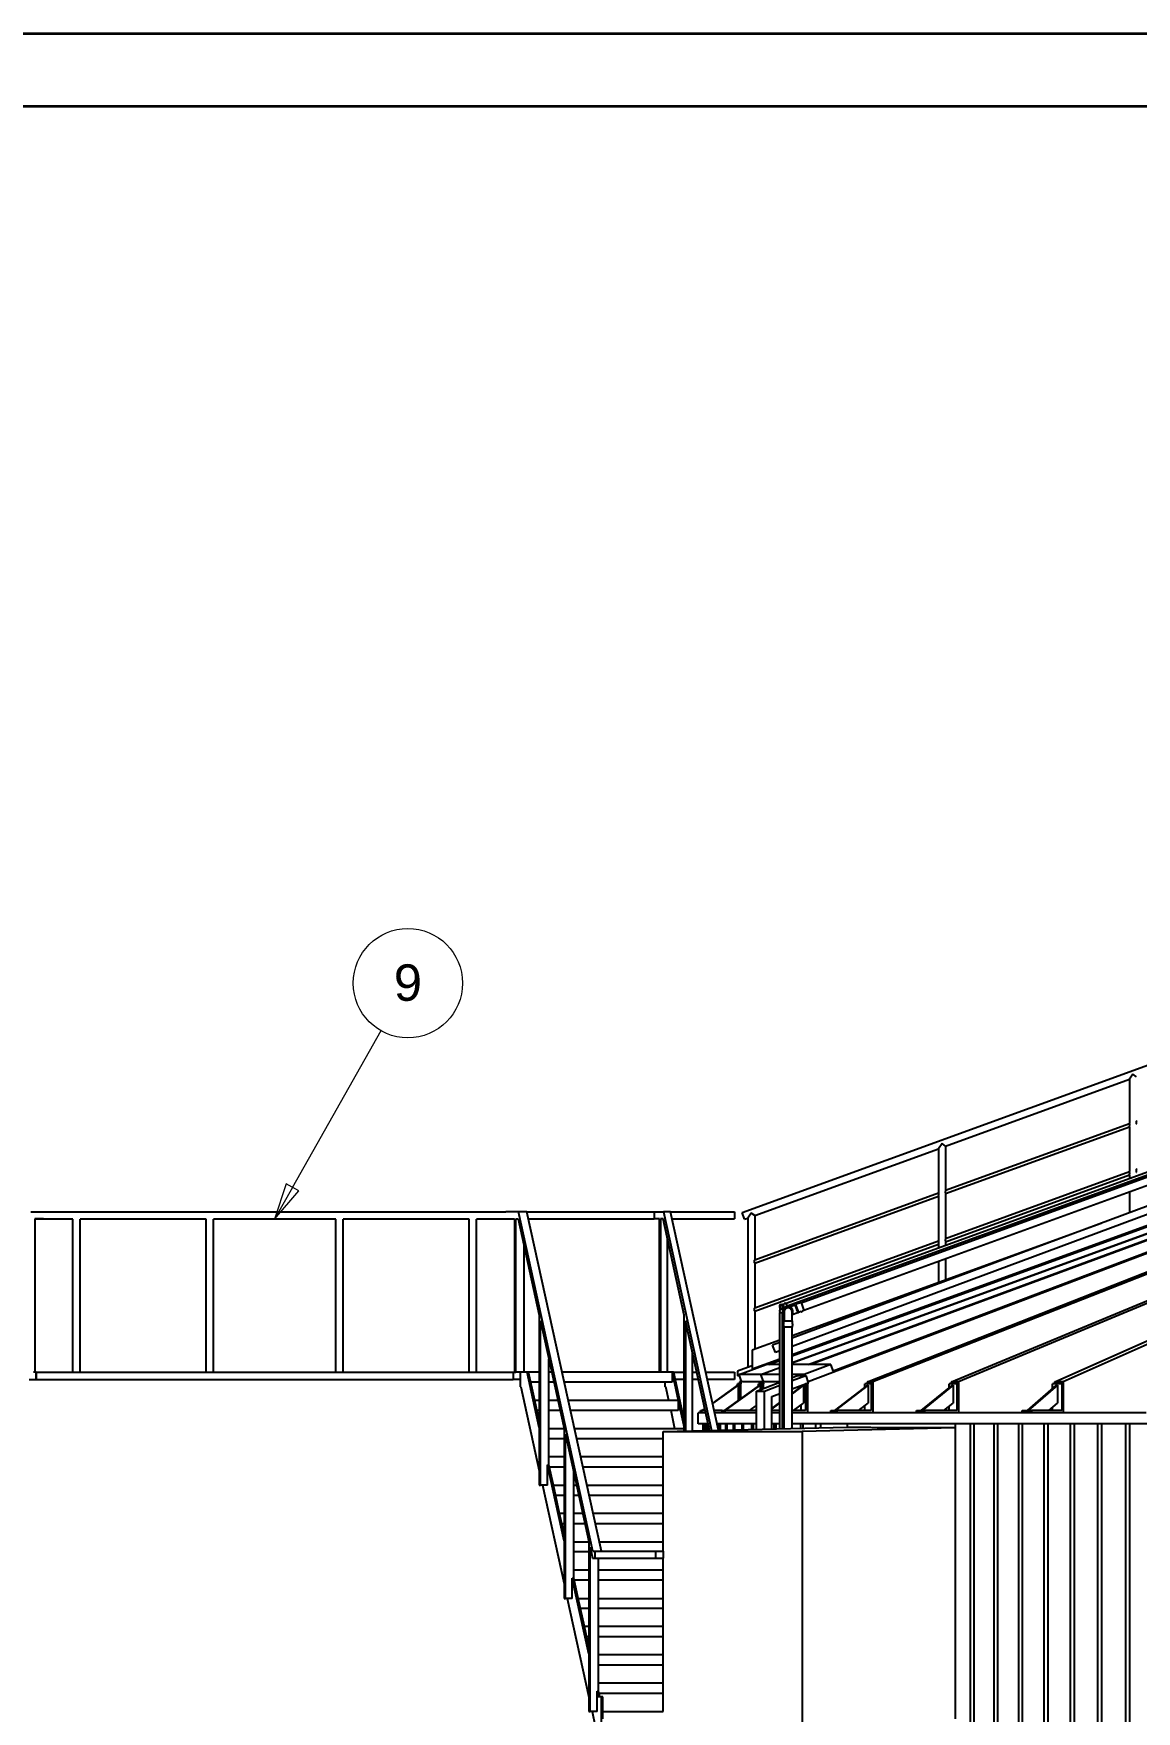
# Model space of a CAD drawing. Header units: millimetres. Extents: x 0 to 118900, y 0 to 84100.
# Drawn here: x 38409 to 45974, y 72588 to 84100 of the extents above; entities that cross this region are included whole.
import ezdxf

# ---------------------------------------------------------------- set-up
doc = ezdxf.new("R2010")
doc.units = ezdxf.units.MM
doc.header["$LTSCALE"] = 100
doc.layers.get('0').update_dxf_attribs({"lineweight": 18})
for name, color, linetype, lineweight in [('Border', 7, 'Continuous', 35), ('Symbol', 7, 'Continuous', 18), ('Visible', 7, 'Continuous', 25)]:
    doc.layers.add(name, color=color, linetype=linetype, lineweight=lineweight)
doc.styles.add('Note Text', font='arial.ttf')

# ---------------------------------------------------------------- blocks, each defined once
blk = doc.blocks.new('Borders Bigadan Border')
at = {"layer": 'Border'}
for p, q in [((0, 841), (1189, 841)), ((1184, 836), (20, 836))]:
    blk.add_line(p, q, dxfattribs=at)
blk = doc.blocks.new('Balloon5')
at = {"layer": 'Symbol'}
for p, q in [((401.86, 761.84), (407.93, 772.59)), ((401.42, 762.08), (400.63, 759.66)), ((402.29, 761.59), (401.42, 762.08)), ((401.86, 761.84), (400.63, 759.66)), ((400.63, 759.66), (402.29, 761.59))]:
    blk.add_line(p, q, dxfattribs=at)
at = {"layer": 'Symbol', "flags": 128}
blk.add_lwpolyline([(401.42, 762.08), (400.63, 759.66), (402.29, 761.59), (401.42, 762.08)], dxfattribs=at)
at = {"layer": 'Symbol'}
blk.add_circle((409.77, 775.85), 3.75, dxfattribs=at)
blk.add_solid([(401.42, 762.08), (400.63, 759.66), (402.29, 761.59), (401.42, 762.08)], dxfattribs=at)
at = {"layer": 'Symbol', "insert": (409.77, 775.87), "char_height": 2.5, "attachment_point": 5, "style": 'Note Text'}
blk.add_mtext('9', dxfattribs=at)

msp = doc.modelspace()

# ---------------------------------------------------------------- linework, layer by layer
at = {"layer": 'Visible'}
for p, q in [((43269.68, 76010.34), (52579.65, 79398.89)), ((43572.42, 75388.32), (52658.96, 78695.55)), ((43578.58, 75371.4), (52703.4, 78692.57)), ((43674.33, 75391.35), (52493.15, 78601.14)), ((43692.8, 75340.61), (52511.61, 78550.4)), ((52574.05, 78479.47), (43611.89, 75149.54)), ((52574.05, 78422.93), (43611.89, 75093)), ((43611.89, 75037.91), (52567.91, 78297.63)), ((43611.89, 75027.27), (52573.12, 78288.89)), ((52579.07, 78248.44), (43611.89, 74979.53)), ((43611.89, 74979.51), (52579.07, 78248.44)), ((52579.56, 78246.58), (43611.89, 74977.46)), ((52597.37, 78211.97), (43721.16, 74849.85)), ((43723.1, 74968.86), (52581.75, 78239.38)), ((52583.76, 78233.94), (43739.85, 74968.86)), ((43893.38, 74925.57), (52590.95, 78220.03)), ((44128.63, 74849.01), (52426.01, 78117.9)), ((52200.23, 78013.87), (44166.9, 74849.01)), ((44705.07, 74849.01), (51399.87, 77633.18)), ((51397.91, 77612.25), (44753.45, 74849.01)), ((45413.35, 74849.01), (51419.79, 77529.67)), ((51276.86, 77440.05), (45471.22, 74849.01)), ((44664.9, 76466.75), (45925.46, 76925.56)), ((45949.61, 76960.05), (45925.46, 76925.56)), ((45925.46, 76925.56), (45925.46, 76622.6)), ((45973.76, 76943.14), (45949.61, 76960.05)), ((44664.9, 76163.79), (45925.46, 76622.6)), ((44664.9, 76141.12), (45925.46, 76599.93)), ((45925.46, 76599.93), (45925.46, 76292.6)), ((43356.03, 75990.37), (44616.6, 76449.17)), ((44640.75, 76483.66), (44616.6, 76449.17)), ((44616.6, 76449.17), (44616.6, 76146.21)), ((44664.9, 76466.75), (44640.75, 76483.66)), ((44664.9, 76466.75), (44664.9, 76163.79)), ((44664.9, 75833.79), (45925.46, 76292.6)), ((44664.9, 75811.12), (45925.46, 76269.93)), ((45925.46, 76269.93), (45925.46, 76244.75)), ((45925.46, 76225.6), (45925.46, 76210.7)), ((43356.03, 75687.4), (44616.6, 76146.21)), ((43356.03, 75664.73), (44616.6, 76123.54)), ((44616.6, 76123.54), (44616.6, 75816.21)), ((44664.9, 76141.12), (44664.9, 75833.79)), ((45925.46, 76153.23), (45925.46, 76009.16)), ((38389.84, 76016.18), (38478.08, 76016.18)), ((38478.08, 76016.18), (41647.74, 76016.18)), ((41735.98, 76016.18), (41647.74, 76016.18)), ((42246.32, 73688.18), (41735.98, 76016.18)), ((41793.35, 76016.18), (41735.98, 76016.18)), ((41793.35, 76016.18), (42665.02, 76016.18)), ((42303.69, 73688.18), (41793.35, 76016.18)), ((42665.02, 76016.18), (42665.02, 75967.88)), ((42665.02, 76016.18), (42729.94, 76016.18)), ((42777.47, 76016.18), (42729.94, 76016.18)), ((42729.94, 76016.18), (43058.79, 74516.06)), ((42777.47, 76016.18), (43217.91, 76016.18)), ((43106.08, 74517.18), (42777.47, 76016.18)), ((43217.91, 76016.18), (43217.91, 75967.88)), ((43286.2, 75964.95), (43269.68, 76010.34)), ((43331.88, 76007.28), (43307.73, 75972.79)), ((43356.03, 75990.37), (43331.88, 76007.28)), ((43356.03, 75990.37), (43356.03, 75687.4)), ((38417.93, 75967.88), (38417.93, 74916.18)), ((38478.08, 75967.88), (38417.93, 75967.88)), ((38427.86, 75967.88), (38427.86, 75966.18)), ((38677.86, 75966.18), (38427.86, 75966.18)), ((38677.86, 74916.18), (38677.86, 75966.18)), ((39592.89, 75966.18), (38727.86, 75966.18)), ((38727.86, 74916.18), (38727.86, 75966.18)), ((39592.89, 74916.18), (39592.89, 75966.18)), ((40482.93, 75966.18), (39642.89, 75966.18)), ((39642.89, 74916.18), (39642.89, 75966.18)), ((40482.93, 74916.18), (40482.93, 75966.18)), ((41397.96, 75966.18), (40532.93, 75966.18)), ((40532.93, 74916.18), (40532.93, 75966.18)), ((41397.96, 74916.18), (41397.96, 75966.18)), ((41697.96, 75966.18), (41447.96, 75966.18)), ((41447.96, 74916.18), (41447.96, 75966.18)), ((41647.74, 75967.88), (41707.89, 75967.88)), ((41697.96, 75967.88), (41697.96, 75966.18)), ((41707.89, 75967.88), (41707.89, 74916.18)), ((41716.46, 74916.18), (41716.46, 75967.88)), ((41716.46, 75967.88), (41732.94, 75967.88)), ((41732.94, 75967.88), (41878, 75306.16)), ((41803.94, 75967.88), (42665.02, 75967.88)), ((42701.85, 75967.88), (42665.02, 75967.88)), ((42701.85, 74916.18), (42701.85, 75967.88)), ((42710.43, 75967.88), (42710.43, 74916.18)), ((42726.91, 75967.88), (42710.43, 75967.88)), ((42871.97, 75306.16), (42726.91, 75967.88)), ((42788.06, 75967.88), (43217.91, 75967.88)), ((43286.2, 75964.95), (43307.73, 75972.79)), ((43307.73, 75972.79), (43307.73, 74948.49)), ((45730.81, 75936.83), (43611.89, 75165.61)), ((41773.84, 74916.18), (41773.84, 75781.33)), ((42757.96, 74916.18), (42757.96, 75826.22)), ((43356.03, 75357.4), (44616.6, 75816.21)), ((43356.03, 75334.73), (44616.6, 75793.54)), ((44616.6, 75793.54), (44616.6, 75768.37)), ((44616.6, 75749.21), (44616.6, 75734.31)), ((44664.9, 75811.12), (44664.9, 75785.94)), ((44664.9, 75766.79), (44664.9, 75751.89)), ((43356.03, 75664.73), (43356.03, 75357.4)), ((44616.6, 75676.85), (44616.6, 75531.29)), ((44664.9, 75694.43), (44664.9, 75548.87)), ((41878, 75306.16), (41878, 74140.18)), ((42871.97, 74511.61), (42871.97, 75306.16)), ((43356.03, 75334.73), (43356.03, 75072.48)), ((43528.91, 75351.42), (43527.16, 75348.18)), ((43527.16, 75348.18), (43548.66, 75348.18)), ((43527.16, 75348.18), (43527.16, 75339.68)), ((43527.16, 75332.88), (43527.16, 75326.18)), ((43527.16, 75326.18), (43548.66, 75326.18)), ((43528.91, 75365.89), (43528.91, 75351.41)), ((43528.91, 75365.89), (43528.91, 75351.41)), ((43528.91, 74527.24), (43528.91, 75326.18)), ((43548.72, 75379.69), (43543.97, 75377.96)), ((43548.72, 75379.69), (43543.97, 75377.96)), ((43546.91, 75351.41), (43546.91, 75365.89)), ((43546.91, 75351.41), (43546.91, 75365.89)), ((43546.91, 75351.42), (43548.66, 75348.18)), ((43546.91, 74527.66), (43546.91, 75326.18)), ((43548.66, 75348.18), (43548.66, 75339.68)), ((43548.66, 75332.88), (43548.66, 75326.18)), ((43548.71, 75379.69), (43551.15, 75382.44)), ((43550.13, 75361.05), (43554.88, 75362.78)), ((43550.13, 75361.05), (43554.88, 75362.78)), ((43551.15, 75382.44), (43559.14, 75385.34)), ((43558.5, 75362.23), (43551.15, 75382.44)), ((43554.87, 75362.77), (43558.5, 75362.23)), ((43557.89, 75329.96), (43557.89, 75268.92)), ((43557.89, 75329.96), (43557.89, 75268.92)), ((43558.5, 75362.23), (43566.49, 75365.14)), ((43565.53, 75387.67), (43571.82, 75389.96)), ((43579.17, 75369.76), (43571.82, 75389.96)), ((43572.88, 75367.47), (43579.17, 75369.76)), ((43633.12, 75376.36), (43593.81, 75362.05)), ((43633.12, 75376.36), (43593.81, 75362.05)), ((43611.89, 75268.92), (43611.89, 75329.96)), ((43611.89, 75268.92), (43611.89, 75329.96)), ((43612.28, 75311.31), (43651.59, 75325.61)), ((43612.28, 75311.31), (43651.59, 75325.61)), ((43633.12, 75376.36), (43635.95, 75379.83)), ((43653.9, 75386.37), (43635.95, 75379.83)), ((43635.95, 75379.83), (43656, 75324.77)), ((43651.59, 75325.61), (43656, 75324.77)), ((43673.94, 75331.3), (43656, 75324.77)), ((43673.54, 75393.52), (43662.92, 75389.65)), ((43673.54, 75393.52), (43693.58, 75338.45)), ((43693.58, 75338.45), (43682.97, 75334.58)), ((41886.58, 74140.18), (41886.58, 75267.05)), ((41886.58, 75267.05), (42048.12, 74530.16)), ((42880.54, 75267.05), (42880.54, 74511.82)), ((43042.08, 74530.16), (42880.54, 75267.05)), ((43557.9, 75268.93), (43555.59, 75265.07)), ((43614.19, 75265.07), (43555.59, 75265.07)), ((43555.59, 75245.97), (43555.59, 75265.07)), ((43555.59, 75225.07), (43555.59, 75236.37)), ((43614.19, 75225.07), (43555.59, 75225.07)), ((43557.89, 74527.93), (43557.89, 75225.07)), ((43611.89, 75268.93), (43614.19, 75265.07)), ((43611.89, 74529.21), (43611.89, 75225.07)), ((43614.19, 75245.97), (43614.19, 75265.07)), ((43614.19, 75225.07), (43614.19, 75236.37)), ((43528.91, 75135.41), (43337.91, 75065.89)), ((43337.91, 75065.89), (43337.91, 74938.19)), ((43528.91, 75118.71), (43478.68, 75100.04)), ((43497.14, 75050.36), (43478.68, 75100.04)), ((43528.91, 75062.17), (43497.14, 75050.36)), ((43557.89, 75145.96), (43546.91, 75141.96)), ((43557.89, 75129.48), (43546.91, 75125.4)), ((43557.89, 75072.94), (43546.91, 75068.86)), ((41943.95, 74279.2), (41943.95, 75005.33)), ((42928.07, 74512.95), (42928.07, 75050.22)), ((43331.88, 74957.28), (43237.91, 74923.07)), ((43248.15, 74900.36), (43434.87, 74968.86)), ((43337.91, 74959.47), (43331.88, 74957.28)), ((43337.91, 74938.19), (43528.91, 75007.71)), ((43397.66, 74900.36), (43528.91, 74948.82)), ((43528.91, 74968.86), (43434.87, 74968.86)), ((43451.43, 74968.86), (43528.91, 74997.06)), ((43546.91, 75014.26), (43557.89, 75018.26)), ((43546.91, 75003.62), (43557.89, 75007.61)), ((43557.89, 74968.86), (43546.91, 74968.86)), ((43546.91, 74955.46), (43557.89, 74959.52)), ((43877.99, 74968.86), (43611.89, 74968.86)), ((43877.99, 74968.86), (43694.8, 74900.36)), ((43895.19, 74920.47), (43877.99, 74968.86)), ((38379.27, 74866.18), (38427.86, 74866.18)), ((38417.93, 74916.18), (38409.36, 74916.18)), ((38427.86, 74916.18), (38417.93, 74916.18)), ((38427.86, 74916.18), (38427.86, 74866.18)), ((38427.86, 74866.18), (38427.86, 74916.18)), ((38427.86, 74916.18), (38677.86, 74916.18)), ((38427.86, 74866.18), (41697.96, 74866.18)), ((38677.86, 74916.18), (38727.86, 74916.18)), ((38727.86, 74916.18), (39592.89, 74916.18)), ((39592.89, 74916.18), (39642.89, 74916.18)), ((39642.89, 74916.18), (40482.93, 74916.18)), ((40482.93, 74916.18), (40532.93, 74916.18)), ((40532.93, 74916.18), (41397.96, 74916.18)), ((41397.96, 74916.18), (41447.96, 74916.18)), ((41447.96, 74916.18), (41697.96, 74916.18)), ((41697.96, 74916.18), (41707.89, 74916.18)), ((41697.96, 74916.18), (41697.96, 74866.18)), ((41746.55, 74866.18), (41697.96, 74866.18)), ((41707.89, 74916.18), (41716.46, 74916.18)), ((41764, 74916.18), (41716.46, 74916.18)), ((41746.55, 74916.18), (41746.55, 74846.18)), ((41746.55, 74846.18), (41746.55, 74816.18)), ((41746.55, 74846.18), (41746.55, 74846.18)), ((41794.47, 74916.18), (41764, 74916.18)), ((41804.31, 74916.18), (41794.47, 74916.18)), ((41878, 74535.14), (41794.47, 74916.18)), ((41846.84, 74722.18), (41804.31, 74916.18)), ((41878, 74916.18), (41804.31, 74916.18)), ((41878, 74846.18), (41819.66, 74846.18)), ((41963.49, 74916.18), (41943.95, 74916.18)), ((41978.84, 74846.18), (41943.95, 74846.18)), ((42788.43, 74916.18), (42034.49, 74916.18)), ((42788.43, 74846.18), (42049.84, 74846.18)), ((42740.51, 74816.18), (42740.51, 74846.18)), ((42798.28, 74916.18), (42788.43, 74916.18)), ((42788.43, 74916.18), (42788.43, 74846.18)), ((42788.43, 74916.18), (42830.96, 74722.18)), ((42798.28, 74916.18), (42871.97, 74916.18)), ((42798.28, 74916.18), (42871.97, 74580.03)), ((42871.97, 74866.18), (42809.24, 74866.18)), ((42928.07, 74916.18), (42957.46, 74916.18)), ((42968.42, 74866.18), (42928.07, 74866.18)), ((43018.61, 74916.18), (43217.91, 74916.18)), ((43217.91, 74866.18), (43029.57, 74866.18)), ((43065.56, 74702.03), (43240.49, 74827.18)), ((43241.05, 74827.18), (43065.63, 74701.69)), ((43148.7, 74652.18), (43390.23, 74827.18)), ((43391.91, 74827.18), (43150.37, 74652.18)), ((43217.91, 74916.18), (43217.91, 74866.18)), ((43237.68, 74836.18), (43237.62, 74836.18)), ((43237.62, 74836.18), (43237.62, 74825.13)), ((43243.85, 74836.18), (43237.68, 74836.18)), ((43237.68, 74825.17), (43237.68, 74836.18)), ((43237.91, 74923.07), (43237.91, 74891.15)), ((43237.91, 74891.15), (43249.91, 74895.52)), ((43240.49, 74827.18), (43241.05, 74827.18)), ((43241.05, 74827.18), (43241.05, 74719.09)), ((43259.83, 74836.18), (43243.85, 74836.18)), ((43243.85, 74836.18), (43243.85, 74721.12)), ((43397.66, 74900.36), (43248.15, 74900.36)), ((43265.61, 74852.16), (43248.15, 74900.36)), ((43265.25, 74853.16), (43253.88, 74849.01)), ((43253.88, 74849.01), (43253.88, 74836.18)), ((43253.94, 74849.01), (43265.26, 74853.14)), ((43259.55, 74849.01), (43253.94, 74849.01)), ((43253.94, 74836.18), (43253.94, 74849.01)), ((43270.44, 74852.99), (43259.55, 74849.01)), ((43259.55, 74849.01), (43259.55, 74836.18)), ((43259.83, 74732.7), (43259.83, 74836.18)), ((43402.68, 74850.57), (43271.33, 74850.57)), ((43366.89, 74786.15), (43528.91, 74847.52)), ((43400.29, 74836.18), (43381.86, 74836.18)), ((43381.86, 74821.11), (43381.86, 74836.18)), ((43390.23, 74827.18), (43391.91, 74827.18)), ((43391.91, 74827.18), (43391.91, 74795.63)), ((43415.04, 74852.07), (43397.66, 74900.36)), ((43528.91, 74900.36), (43397.66, 74900.36)), ((43398.47, 74849.01), (43409.18, 74852.97)), ((43415.22, 74849.01), (43398.47, 74849.01)), ((43398.47, 74836.18), (43398.47, 74849.01)), ((43416.06, 74836.18), (43400.29, 74836.18)), ((43400.29, 74836.18), (43400.29, 74798.8)), ((43425.98, 74852.99), (43415.22, 74849.01)), ((43415.22, 74849.01), (43415.22, 74836.18)), ((43416.06, 74804.78), (43416.06, 74836.18)), ((43528.91, 74850.57), (43426.85, 74850.57)), ((43557.89, 74900.36), (43546.91, 74900.36)), ((43546.91, 74854.34), (43557.89, 74858.5)), ((43546.91, 74833.37), (43557.89, 74837.53)), ((43694.8, 74900.36), (43611.89, 74900.36)), ((43611.89, 74857.98), (43705.86, 74893.58)), ((43611.89, 74878.95), (43650.5, 74893.58)), ((43611.89, 74801.58), (43723.28, 74843.77)), ((43691.11, 74827.18), (43611.89, 74768.29)), ((43611.89, 74770.35), (43688.34, 74827.18)), ((43650.5, 74893.58), (43705.86, 74893.58)), ((43688.34, 74827.18), (43691.11, 74827.18)), ((43691.11, 74827.18), (43691.11, 74704.29)), ((43694.8, 74900.36), (43697.21, 74893.58)), ((43704.96, 74836.18), (43703.23, 74836.18)), ((43720.33, 74836.18), (43704.96, 74836.18)), ((43704.96, 74836.18), (43704.96, 74652.18)), ((43705.86, 74893.58), (43723.28, 74843.77)), ((43718.95, 74842.13), (43718.95, 74836.18)), ((43720.33, 74641.9), (43720.33, 74836.18)), ((43904.72, 74652.18), (44131.07, 74827.18)), ((44134.9, 74827.18), (43908.55, 74652.18)), ((44154.03, 74836.18), (44111.93, 74836.18)), ((44111.93, 74812.38), (44111.93, 74836.18)), ((44166.9, 74849.01), (44128.63, 74849.01)), ((44128.63, 74836.18), (44128.63, 74849.01)), ((44131.07, 74827.18), (44134.9, 74827.18)), ((44134.9, 74827.18), (44134.9, 74704.29)), ((44168.81, 74836.18), (44154.03, 74836.18)), ((44154.03, 74836.18), (44154.03, 74652.18)), ((44166.9, 74849.01), (44166.9, 74836.18)), ((44168.81, 74641.9), (44168.81, 74836.18)), ((44498.42, 74652.18), (44712.84, 74827.18)), ((44717.68, 74827.18), (44503.25, 74652.18)), ((44741.87, 74836.18), (44688.65, 74836.18)), ((44688.65, 74807.44), (44688.65, 74836.18)), ((44753.45, 74849.01), (44705.07, 74849.01)), ((44705.07, 74836.18), (44705.07, 74849.01)), ((44712.84, 74827.18), (44717.68, 74827.18)), ((44717.68, 74827.18), (44717.68, 74704.29)), ((44755.87, 74836.18), (44741.87, 74836.18)), ((44741.87, 74836.18), (44741.87, 74652.18)), ((44753.45, 74849.01), (44753.45, 74836.18)), ((44755.87, 74641.9), (44755.87, 74836.18)), ((45226.53, 74652.18), (45426.34, 74827.18)), ((45432.13, 74827.18), (45232.32, 74652.18)), ((45461.06, 74836.18), (45397.41, 74836.18)), ((45397.41, 74801.84), (45397.41, 74836.18)), ((45471.22, 74849.01), (45413.35, 74849.01)), ((45413.35, 74836.18), (45413.35, 74849.01)), ((45426.34, 74827.18), (45432.13, 74827.18)), ((45432.13, 74827.18), (45432.13, 74704.29)), ((45474.11, 74836.18), (45461.06, 74836.18)), ((45461.06, 74836.18), (45461.06, 74652.18)), ((45471.22, 74849.01), (45471.22, 74836.18)), ((45474.11, 74641.9), (45474.11, 74836.18)), ((41746.55, 74816.18), (41751.52, 74816.18)), ((41751.52, 74816.18), (41878, 74239.2)), ((41878, 74580.03), (41846.84, 74722.18)), ((41878, 74722.18), (41846.84, 74722.18)), ((42006.02, 74722.18), (41943.95, 74722.18)), ((42830.96, 74722.18), (42077.02, 74722.18)), ((42745.48, 74816.18), (42740.51, 74816.18)), ((42766.09, 74722.18), (42745.48, 74816.18)), ((42830.96, 74722.18), (42830.96, 74652.18)), ((42830.96, 74722.18), (42871.97, 74535.14)), ((43237.62, 74825.17), (43065.55, 74702.07)), ((43366.89, 74786.15), (43422.26, 74786.15)), ((43366.89, 74523.38), (43366.89, 74786.15)), ((43422.26, 74786.15), (43528.91, 74826.55)), ((43422.26, 74524.7), (43422.26, 74786.15)), ((43473.18, 74749.04), (43528.91, 74770.15)), ((43473.18, 74528.57), (43473.18, 74749.04)), ((43546.91, 74776.97), (43557.89, 74781.13)), ((43546.91, 74722.04), (43557.89, 74730.21)), ((43557.89, 74728.15), (43546.91, 74719.99)), ((43674.5, 74816.89), (43674.5, 74825.29)), ((41878, 74652.18), (41862.19, 74652.18)), ((42021.37, 74652.18), (41943.95, 74652.18)), ((42830.96, 74652.18), (42092.37, 74652.18)), ((42808.62, 74528.18), (42781.43, 74652.18)), ((42984.08, 74636.18), (42967.91, 74636.18)), ((42967.91, 74561.18), (42967.91, 74636.18)), ((42984.08, 74652.18), (42984.02, 74652.18)), ((42984.02, 74652.18), (42984.02, 74636.18)), ((42984.08, 74652.18), (42990.25, 74652.18)), ((42984.08, 74636.18), (42984.08, 74652.18)), ((42990.25, 74636.18), (42984.08, 74636.18)), ((43015.33, 74652.18), (42990.25, 74652.18)), ((42990.25, 74652.18), (42990.25, 74636.18)), ((42990.25, 74636.18), (42990.38, 74636.18)), ((43018.84, 74636.18), (42990.38, 74636.18)), ((43012.68, 74664.25), (42995.81, 74652.18)), ((42995.87, 74652.18), (43012.69, 74664.21)), ((43012.77, 74663.86), (42996.43, 74652.18)), ((43131.45, 74652.18), (43076.49, 74652.18)), ((43131.45, 74636.18), (43079.99, 74636.18)), ((43131.45, 74652.18), (43149.88, 74652.18)), ((43131.45, 74636.18), (43131.45, 74652.18)), ((43149.88, 74636.18), (43131.45, 74636.18)), ((43366.89, 74652.18), (43149.88, 74652.18)), ((43149.88, 74652.18), (43149.88, 74636.18)), ((43149.88, 74636.18), (43150, 74636.18)), ((43366.89, 74636.18), (43150, 74636.18)), ((43319.99, 74652.18), (43366.89, 74686.16)), ((43473.18, 74667.24), (43528.91, 74708.66)), ((43528.91, 74706.6), (43473.18, 74665.18)), ((43528.91, 74652.18), (43473.18, 74652.18)), ((43528.91, 74636.18), (43473.18, 74636.18)), ((43557.89, 74652.18), (43546.91, 74652.18)), ((43557.89, 74636.18), (43546.91, 74636.18)), ((43704.96, 74652.18), (43611.89, 74652.18)), ((43877.27, 74636.18), (43611.89, 74636.18)), ((43621.01, 74652.18), (43691.11, 74704.29)), ((43674.5, 74652.18), (43674.5, 74691.94)), ((43877.27, 74652.18), (43919.37, 74652.18)), ((43877.27, 74636.18), (43877.27, 74652.18)), ((43919.37, 74636.18), (43877.27, 74636.18)), ((44154.03, 74652.18), (43919.37, 74652.18)), ((43919.37, 74652.18), (43919.37, 74636.18)), ((43919.37, 74636.18), (43919.49, 74636.18)), ((44466.35, 74636.18), (43919.49, 74636.18)), ((44067.5, 74652.18), (44134.9, 74704.29)), ((44111.93, 74652.18), (44111.93, 74686.53)), ((44466.35, 74652.18), (44519.56, 74652.18)), ((44466.35, 74636.18), (44466.35, 74652.18)), ((44519.56, 74636.18), (44466.35, 74636.18)), ((44741.87, 74652.18), (44519.56, 74652.18)), ((44519.56, 74652.18), (44519.56, 74636.18)), ((44519.56, 74636.18), (44519.67, 74636.18)), ((45190.26, 74636.18), (44519.67, 74636.18)), ((44653.83, 74652.18), (44717.68, 74704.29)), ((44688.65, 74652.18), (44688.65, 74680.6)), ((45190.26, 74652.18), (45253.92, 74652.18)), ((45190.26, 74636.18), (45190.26, 74652.18)), ((45253.92, 74636.18), (45190.26, 74636.18)), ((45461.06, 74652.18), (45253.92, 74652.18)), ((45253.92, 74652.18), (45253.92, 74636.18)), ((45253.92, 74636.18), (45254.02, 74636.18)), ((46039.89, 74636.18), (45254.02, 74636.18)), ((45372.63, 74652.18), (45432.13, 74704.29)), ((45397.41, 74652.18), (45397.41, 74673.88)), ((42048.12, 74528.18), (41943.95, 74528.18)), ((42048.12, 74530.16), (42048.12, 73364.18)), ((42056.69, 73364.18), (42056.69, 74491.05)), ((42056.69, 74491.05), (42218.23, 73754.16)), ((42871.97, 74528.18), (42119.55, 74528.18)), ((42727.52, 74508.18), (43988.99, 74538.18)), ((42727.52, 74508.18), (43681.69, 74508.18)), ((42727.52, 73688.18), (42727.52, 74508.18)), ((43035.28, 74561.18), (42967.91, 74561.18)), ((43002.91, 74514.73), (43002.91, 74561.18)), ((43003.71, 74514.75), (43003.71, 74561.18)), ((43004.24, 74561.18), (43004.24, 74514.76)), ((43010.91, 74514.92), (43010.91, 74561.18)), ((43012.42, 74561.18), (43012.42, 74514.95)), ((43025.55, 74515.27), (43025.55, 74561.18)), ((43028.05, 74561.18), (43028.05, 74515.33)), ((43042.08, 74515.66), (43042.08, 74530.16)), ((43366.89, 74561.18), (43096.44, 74561.18)), ((43114.07, 74517.37), (43114.07, 74561.18)), ((43119.52, 74561.18), (43119.52, 74517.5)), ((43158.38, 74518.42), (43158.38, 74561.18)), ((43164.81, 74561.18), (43164.81, 74518.58)), ((43210.05, 74519.65), (43210.05, 74561.18)), ((43217.46, 74561.18), (43217.46, 74519.83)), ((43269.05, 74521.06), (43269.05, 74561.18)), ((43277.43, 74561.18), (43277.43, 74521.26)), ((43335.34, 74522.63), (43335.34, 74561.18)), ((43344.68, 74561.18), (43344.68, 74522.86)), ((43528.91, 74561.18), (43473.18, 74561.18)), ((43475.68, 74525.97), (43473.18, 74528.57)), ((43489.64, 74526.3), (43489.64, 74561.18)), ((43500.9, 74561.18), (43500.9, 74526.57)), ((43557.89, 74561.18), (43546.91, 74561.18)), ((67407.91, 74561.18), (43611.89, 74561.18)), ((43672.57, 74530.65), (43672.57, 74561.18)), ((44730.53, 74533.12), (43681.69, 74508.18)), ((43681.69, 74508.18), (43681.69, 72411.18)), ((43685.71, 74561.18), (43685.71, 74530.97)), ((43774.63, 74533.08), (43774.63, 74561.18)), ((43807.39, 74561.18), (43807.39, 74533.86)), ((43808.02, 74533.87), (43808.02, 74561.18)), ((43988.99, 74561.18), (43988.99, 74538.18)), ((44730.53, 74561.18), (44730.53, 72538.18)), ((44836.4, 52899.68), (44836.4, 74561.18)), ((44857.55, 74561.18), (44857.55, 52899.68)), ((44998.56, 52899.68), (44998.56, 74561.18)), ((45020.55, 74561.18), (45020.55, 52899.68)), ((45166.96, 52899.68), (45166.96, 74561.18)), ((45189.77, 74561.18), (45189.77, 52899.68)), ((45341.48, 52899.68), (45341.48, 74561.18)), ((45365.1, 74561.18), (45365.1, 52899.68)), ((45522.04, 52899.68), (45522.04, 74561.18)), ((45546.44, 74561.18), (45546.44, 52899.68)), ((45708.51, 52899.68), (45708.51, 74561.18)), ((45733.69, 74561.18), (45733.69, 52899.68)), ((45900.77, 52899.68), (45900.77, 74561.18)), ((45926.72, 74561.18), (45926.72, 52899.68)), ((42048.12, 74458.18), (41943.95, 74458.18)), ((42727.52, 74458.18), (42134.89, 74458.18)), ((41934.11, 74279.2), (41943.95, 74279.2)), ((42048.12, 73759.14), (41934.11, 74279.2)), ((41934.11, 74140.18), (41934.11, 74279.2)), ((42048.12, 74334.18), (41943.95, 74334.18)), ((41974.43, 74140.18), (41943.95, 74279.2)), ((42048.12, 74264.18), (41947.24, 74264.18)), ((42727.52, 74334.18), (42162.08, 74334.18)), ((42727.52, 74264.18), (42177.42, 74264.18)), ((41878, 74140.18), (41886.58, 74140.18)), ((41934.11, 74140.18), (41886.58, 74140.18)), ((41899.71, 74140.18), (42048.12, 73463.2)), ((42016.95, 73946.18), (41974.43, 74140.18)), ((41974.43, 74140.18), (42048.12, 74140.18)), ((42114.06, 73503.2), (42114.06, 74229.33)), ((42114.06, 74140.18), (42133.61, 74140.18)), ((42204.6, 74140.18), (42727.52, 74140.18)), ((42048.12, 74070.18), (41989.77, 74070.18)), ((42148.95, 74070.18), (42114.06, 74070.18)), ((42727.52, 74070.18), (42219.95, 74070.18)), ((42048.12, 73804.03), (42016.95, 73946.18)), ((42048.12, 73946.18), (42016.95, 73946.18)), ((42176.13, 73946.18), (42114.06, 73946.18)), ((42727.52, 73946.18), (42247.13, 73946.18)), ((42048.12, 73876.18), (42032.3, 73876.18)), ((42191.48, 73876.18), (42114.06, 73876.18)), ((42727.52, 73876.18), (42262.48, 73876.18)), ((42114.06, 73752.18), (42218.23, 73752.18)), ((42218.23, 73682.18), (42114.06, 73682.18)), ((42218.23, 73754.16), (42218.23, 72588.18)), ((42226.8, 72588.18), (42226.8, 73715.05)), ((42226.8, 73715.05), (42243.28, 73639.88)), ((42246.32, 73688.18), (42258.68, 73688.18)), ((42258.68, 73688.18), (42674.99, 73688.18)), ((42258.68, 73688.18), (42258.68, 73639.88)), ((42289.66, 73752.18), (42727.52, 73752.18)), ((42674.99, 73688.18), (42674.99, 73639.88)), ((42674.99, 73688.18), (42727.52, 73688.18)), ((42727.52, 73688.18), (42727.52, 73639.88)), ((42243.28, 73639.88), (42258.68, 73639.88)), ((42258.68, 73639.88), (42674.99, 73639.88)), ((42284.18, 72727.2), (42284.18, 73639.88)), ((42674.99, 73639.88), (42727.52, 73639.88)), ((42727.52, 72588.18), (42727.52, 73639.88)), ((42104.22, 73503.2), (42114.06, 73503.2)), ((42218.23, 72983.14), (42104.22, 73503.2)), ((42104.22, 73364.18), (42104.22, 73503.2)), ((42218.23, 73558.18), (42114.06, 73558.18)), ((42144.54, 73364.18), (42114.06, 73503.2)), ((42218.23, 73488.18), (42117.36, 73488.18)), ((42727.52, 73558.18), (42284.18, 73558.18)), ((42727.52, 73488.18), (42284.18, 73488.18)), ((42048.12, 73364.18), (42056.69, 73364.18)), ((42104.22, 73364.18), (42056.69, 73364.18)), ((42069.82, 73364.18), (42218.23, 72687.2)), ((42187.07, 73170.18), (42144.54, 73364.18)), ((42144.54, 73364.18), (42218.23, 73364.18)), ((42284.18, 73364.18), (42727.52, 73364.18)), ((42218.23, 73294.18), (42159.88, 73294.18)), ((42727.52, 73294.18), (42284.18, 73294.18)), ((42218.23, 73028.03), (42187.07, 73170.18)), ((42218.23, 73170.18), (42187.07, 73170.18)), ((42218.23, 73100.18), (42202.41, 73100.18)), ((42727.52, 73170.18), (42284.18, 73170.18)), ((42727.52, 73100.18), (42284.18, 73100.18)), ((42727.52, 72976.18), (42284.18, 72976.18)), ((42727.52, 72906.18), (42284.18, 72906.18)), ((42727.52, 72782.18), (42284.18, 72782.18)), ((42274.33, 72727.2), (42284.18, 72727.2)), ((42282.89, 72688.18), (42274.33, 72727.2)), ((42274.33, 72588.18), (42274.33, 72727.2)), ((42304.81, 72688.18), (42282.89, 72688.18)), ((42292.73, 72688.18), (42284.18, 72727.2)), ((42727.52, 72712.18), (42287.47, 72712.18)), ((42314.65, 72688.18), (42304.81, 72688.18)), ((42304.81, 72488.18), (42304.81, 72688.18)), ((42314.65, 72588.18), (42314.65, 72688.18)), ((42218.23, 72588.18), (42226.8, 72588.18)), ((42274.33, 72588.18), (42226.8, 72588.18)), ((42239.94, 72588.18), (42261.86, 72488.18)), ((42314.65, 72538.18), (42314.65, 72588.18)), ((42314.65, 72588.18), (42727.52, 72588.18))]:
    msp.add_line(p, q, dxfattribs=at)
for centre, radius, start, end in [((43537.91, 75366.18), 13.25, 312.784695, 227.215305), ((43527.97, 75336.28), 3.31, 107.346348, 252.653652), ((43526.91, 75339.68), 0.25, 287.346348, 0), ((43526.91, 75332.88), 0.25, 0, 72.653652), ((43537.91, 75366.18), 10.75, 326.846592, 213.153409), ((43548.91, 75339.68), 0.25, 180, 252.653652), ((43548.91, 75332.88), 0.25, 107.346348, 180), ((43547.85, 75336.28), 3.31, 287.346348, 72.653652), ((43584.89, 75330.07), 33.2, 324.414988, 215.585012), ((43584.89, 75330.07), 29.3, 337.146618, 202.853382), ((43559.05, 75385.58), 0.25, 290, 2.653652), ((43562.61, 75385.74), 3.31, 37.346348, 182.653652), ((43565.44, 75387.9), 0.25, 217.346348, 290), ((43566.57, 75364.91), 0.25, 37.346348, 110), ((43569.41, 75367.07), 3.31, 217.346348, 2.653652), ((43572.96, 75367.23), 0.25, 110, 182.653652), ((43653.82, 75386.6), 0.25, 290, 8.187718), ((43658.67, 75387.3), 4.65, 31.812282, 188.187718), ((43662.84, 75389.89), 0.25, 211.812282, 290), ((43674.03, 75331.07), 0.25, 31.812282, 110), ((43678.2, 75333.65), 4.65, 211.812282, 8.187718), ((43683.05, 75334.35), 0.25, 110, 188.187718), ((43556.35, 75241.17), 4.65, 101.812282, 258.187718), ((43555.34, 75245.97), 0.25, 281.812282, 0), ((43555.34, 75236.37), 0.25, 0, 78.187718), ((43614.44, 75245.97), 0.25, 180, 258.187718), ((43614.44, 75236.37), 0.25, 101.812282, 180), ((43613.44, 75241.17), 4.65, 281.812282, 78.187718)]:
    msp.add_arc(centre, radius, start, end, dxfattribs=at)
msp.add_ellipse((55187.91, 74793.16), major_axis=(11950, 230.75), ratio=0.00929042, start_param=3.49784366, end_param=3.64657792, dxfattribs=at)
for points, knots in [([(45927.94, 76612.16), (45927.94, 76612.84), (45927.91, 76613.55), (45927.78, 76614.94), (45927.69, 76615.63), (45927.33, 76617.6), (45926.99, 76618.77), (45926.36, 76620.59), (45926.04, 76621.35), (45925.58, 76622.35), (45925.46, 76622.6), (45925.46, 76622.6)], [0, 0, 0, 0, 0.20395717, 0.20395717, 0.40791434, 0.40791434, 0.81582867, 0.81582867, 1.21938069, 1.21938069, 1.6229327, 1.6229327, 1.6229327, 1.6229327]), ([(45925.46, 76599.93), (45925.46, 76599.93), (45925.49, 76600.02), (45925.62, 76600.37), (45925.71, 76600.63), (45926.06, 76601.65), (45926.37, 76602.63), (45926.97, 76604.8), (45927.3, 76606.16), (45927.79, 76609.1), (45927.94, 76610.68), (45927.94, 76612.16)], [4.98754912, 4.98754912, 4.98754912, 4.98754912, 5.19994319, 5.19994319, 5.41233726, 5.41233726, 5.83712541, 5.83712541, 6.28317912, 6.28317912, 6.72923284, 6.72923284, 6.72923284, 6.72923284]), ([(45973.76, 76640.18), (45973.76, 76640.18), (45973.73, 76640.09), (45973.6, 76639.73), (45973.51, 76639.46), (45973.16, 76638.44), (45972.84, 76637.45), (45972.24, 76635.27), (45971.91, 76633.91), (45971.43, 76630.99), (45971.29, 76629.42), (45971.29, 76627.94)], [4.98766878, 4.98766878, 4.98766878, 4.98766878, 5.20127324, 5.20127324, 5.4148777, 5.4148777, 5.84208662, 5.84208662, 6.28576198, 6.28576198, 6.72943734, 6.72943734, 6.72943734, 6.72943734]), ([(45971.29, 76627.94), (45971.29, 76627.26), (45971.32, 76626.55), (45971.44, 76625.15), (45971.54, 76624.46), (45971.9, 76622.48), (45972.24, 76621.3), (45972.87, 76619.5), (45973.19, 76618.74), (45973.64, 76617.75), (45973.76, 76617.51), (45973.76, 76617.51)], [0, 0, 0, 0, 0.20503255, 0.20503255, 0.41006509, 0.41006509, 0.82013018, 0.82013018, 1.22154015, 1.22154015, 1.62295011, 1.62295011, 1.62295011, 1.62295011]), ([(45927.94, 76282.16), (45927.94, 76282.84), (45927.91, 76283.55), (45927.78, 76284.94), (45927.69, 76285.63), (45927.33, 76287.6), (45926.99, 76288.77), (45926.36, 76290.59), (45926.04, 76291.35), (45925.58, 76292.35), (45925.46, 76292.6), (45925.46, 76292.6)], [0, 0, 0, 0, 0.20395717, 0.20395717, 0.40791434, 0.40791434, 0.81582867, 0.81582867, 1.21938069, 1.21938069, 1.6229327, 1.6229327, 1.6229327, 1.6229327]), ([(45925.46, 76269.93), (45925.46, 76269.93), (45925.49, 76270.02), (45925.62, 76270.37), (45925.71, 76270.63), (45926.06, 76271.65), (45926.37, 76272.63), (45926.97, 76274.8), (45927.3, 76276.16), (45927.79, 76279.1), (45927.94, 76280.68), (45927.94, 76282.16)], [4.98754912, 4.98754912, 4.98754912, 4.98754912, 5.19994319, 5.19994319, 5.41233726, 5.41233726, 5.83712541, 5.83712541, 6.28317912, 6.28317912, 6.72923284, 6.72923284, 6.72923284, 6.72923284]), ([(45973.76, 76310.18), (45973.76, 76310.18), (45973.73, 76310.09), (45973.6, 76309.73), (45973.51, 76309.46), (45973.16, 76308.44), (45972.84, 76307.45), (45972.24, 76305.27), (45971.91, 76303.91), (45971.43, 76300.99), (45971.29, 76299.42), (45971.29, 76297.94)], [4.98766878, 4.98766878, 4.98766878, 4.98766878, 5.20127324, 5.20127324, 5.4148777, 5.4148777, 5.84208662, 5.84208662, 6.28576198, 6.28576198, 6.72943734, 6.72943734, 6.72943734, 6.72943734]), ([(45971.29, 76297.94), (45971.29, 76297.26), (45971.32, 76296.55), (45971.44, 76295.15), (45971.54, 76294.46), (45971.9, 76292.48), (45972.24, 76291.3), (45972.87, 76289.5), (45973.19, 76288.74), (45973.64, 76287.75), (45973.76, 76287.51), (45973.76, 76287.51)], [0, 0, 0, 0, 0.20503255, 0.20503255, 0.41006509, 0.41006509, 0.82013018, 0.82013018, 1.22154015, 1.22154015, 1.62295011, 1.62295011, 1.62295011, 1.62295011]), ([(44619.07, 76135.78), (44619.07, 76136.46), (44619.04, 76137.17), (44618.92, 76138.56), (44618.82, 76139.26), (44618.46, 76141.23), (44618.12, 76142.41), (44617.49, 76144.22), (44617.17, 76144.97), (44616.72, 76145.97), (44616.6, 76146.21), (44616.6, 76146.21)], [0, 0, 0, 0, 0.20503255, 0.20503255, 0.41006509, 0.41006509, 0.82013018, 0.82013018, 1.22154015, 1.22154015, 1.62295011, 1.62295011, 1.62295011, 1.62295011]), ([(44616.6, 76123.54), (44616.6, 76123.54), (44616.63, 76123.62), (44616.74, 76123.95), (44616.83, 76124.2), (44617.15, 76125.15), (44617.45, 76126.07), (44618.05, 76128.19), (44618.4, 76129.58), (44618.91, 76132.61), (44619.07, 76134.24), (44619.07, 76135.78)], [4.98720163, 4.98720163, 4.98720163, 4.98720163, 5.19148947, 5.19148947, 5.3957773, 5.3957773, 5.80435298, 5.80435298, 6.26642801, 6.26642801, 6.72850303, 6.72850303, 6.72850303, 6.72850303]), ([(44664.9, 76163.79), (44664.9, 76163.79), (44664.86, 76163.7), (44664.74, 76163.35), (44664.65, 76163.08), (44664.3, 76162.07), (44663.98, 76161.09), (44663.38, 76158.92), (44663.05, 76157.55), (44662.57, 76154.62), (44662.42, 76153.04), (44662.42, 76151.55)], [4.98815948, 4.98815948, 4.98815948, 4.98815948, 5.20055355, 5.20055355, 5.41294762, 5.41294762, 5.83773576, 5.83773576, 6.28378948, 6.28378948, 6.72984319, 6.72984319, 6.72984319, 6.72984319]), ([(44662.42, 76151.55), (44662.42, 76150.85), (44662.45, 76150.11), (44662.58, 76148.67), (44662.69, 76147.96), (44663.07, 76145.93), (44663.43, 76144.73), (44664.06, 76142.98), (44664.36, 76142.27), (44664.78, 76141.34), (44664.9, 76141.12), (44664.9, 76141.12)], [0, 0, 0, 0, 0.21228851, 0.21228851, 0.42457703, 0.42457703, 0.84915405, 0.84915405, 1.23619597, 1.23619597, 1.62323788, 1.62323788, 1.62323788, 1.62323788]), ([(44619.07, 75805.78), (44619.07, 75806.46), (44619.04, 75807.17), (44618.92, 75808.56), (44618.82, 75809.26), (44618.46, 75811.23), (44618.12, 75812.41), (44617.49, 75814.22), (44617.17, 75814.97), (44616.72, 75815.97), (44616.6, 75816.21), (44616.6, 75816.21)], [0, 0, 0, 0, 0.20503255, 0.20503255, 0.41006509, 0.41006509, 0.82013018, 0.82013018, 1.22154015, 1.22154015, 1.62295011, 1.62295011, 1.62295011, 1.62295011]), ([(44616.6, 75793.54), (44616.6, 75793.54), (44616.63, 75793.62), (44616.74, 75793.95), (44616.83, 75794.2), (44617.15, 75795.15), (44617.45, 75796.07), (44618.05, 75798.19), (44618.4, 75799.58), (44618.91, 75802.61), (44619.07, 75804.24), (44619.07, 75805.78)], [4.98720163, 4.98720163, 4.98720163, 4.98720163, 5.19148947, 5.19148947, 5.3957773, 5.3957773, 5.80435298, 5.80435298, 6.26642801, 6.26642801, 6.72850303, 6.72850303, 6.72850303, 6.72850303]), ([(44664.9, 75833.79), (44664.9, 75833.79), (44664.86, 75833.7), (44664.74, 75833.35), (44664.65, 75833.08), (44664.3, 75832.07), (44663.98, 75831.09), (44663.38, 75828.92), (44663.05, 75827.55), (44662.57, 75824.62), (44662.42, 75823.04), (44662.42, 75821.55)], [4.98815948, 4.98815948, 4.98815948, 4.98815948, 5.20055355, 5.20055355, 5.41294762, 5.41294762, 5.83773576, 5.83773576, 6.28378948, 6.28378948, 6.72984319, 6.72984319, 6.72984319, 6.72984319]), ([(44662.42, 75821.55), (44662.42, 75820.85), (44662.45, 75820.11), (44662.58, 75818.67), (44662.69, 75817.96), (44663.07, 75815.93), (44663.43, 75814.73), (44664.06, 75812.98), (44664.36, 75812.27), (44664.78, 75811.34), (44664.9, 75811.12), (44664.9, 75811.12)], [0, 0, 0, 0, 0.21228851, 0.21228851, 0.42457703, 0.42457703, 0.84915405, 0.84915405, 1.23619597, 1.23619597, 1.62323788, 1.62323788, 1.62323788, 1.62323788]), ([(43353.55, 75675.17), (43353.55, 75676.65), (43353.7, 75678.23), (43354.19, 75681.17), (43354.52, 75682.53), (43355.12, 75684.7), (43355.44, 75685.68), (43355.78, 75686.69), (43355.87, 75686.96), (43356, 75687.31), (43356.03, 75687.4), (43356.03, 75687.4)], [0, 0, 0, 0, 0.44605372, 0.44605372, 0.89210743, 0.89210743, 1.31689557, 1.31689557, 1.52928965, 1.52928965, 1.74168372, 1.74168372, 1.74168372, 1.74168372]), ([(43356.03, 75664.73), (43356.03, 75664.73), (43355.91, 75664.98), (43355.45, 75665.98), (43355.13, 75666.74), (43354.5, 75668.55), (43354.16, 75669.73), (43353.8, 75671.7), (43353.71, 75672.39), (43353.58, 75673.78), (43353.55, 75674.49), (43353.55, 75675.17)], [5.10630014, 5.10630014, 5.10630014, 5.10630014, 5.50985215, 5.50985215, 5.91340417, 5.91340417, 6.3213185, 6.3213185, 6.52527567, 6.52527567, 6.72923284, 6.72923284, 6.72923284, 6.72923284]), ([(43353.55, 75345.17), (43353.55, 75346.65), (43353.7, 75348.23), (43354.19, 75351.17), (43354.52, 75352.53), (43355.12, 75354.7), (43355.44, 75355.68), (43355.78, 75356.69), (43355.87, 75356.96), (43356, 75357.31), (43356.03, 75357.4), (43356.03, 75357.4)], [0, 0, 0, 0, 0.44605372, 0.44605372, 0.89210743, 0.89210743, 1.31689557, 1.31689557, 1.52928965, 1.52928965, 1.74168372, 1.74168372, 1.74168372, 1.74168372]), ([(43356.03, 75334.73), (43356.03, 75334.73), (43355.91, 75334.98), (43355.45, 75335.98), (43355.13, 75336.74), (43354.5, 75338.55), (43354.16, 75339.73), (43353.8, 75341.7), (43353.71, 75342.39), (43353.58, 75343.78), (43353.55, 75344.49), (43353.55, 75345.17)], [5.10630014, 5.10630014, 5.10630014, 5.10630014, 5.50985215, 5.50985215, 5.91340417, 5.91340417, 6.3213185, 6.3213185, 6.52527567, 6.52527567, 6.72923284, 6.72923284, 6.72923284, 6.72923284]), ([(43537.91, 75374.92), (43536.91, 75374.92), (43535.93, 75374.76), (43534.06, 75374.12), (43533.2, 75373.65), (43531.48, 75372.33), (43530.69, 75371.42), (43529.51, 75369.34), (43529.13, 75368.19), (43528.93, 75366.63), (43528.91, 75366.26), (43528.91, 75365.89)], [-5.69285379, -5.69285379, -5.69285379, -5.69285379, -5.39407316, -5.39407316, -5.10167857, -5.10167857, -4.74348592, -4.74348592, -4.3836098, -4.3836098, -4.27134889, -4.27134889, -4.27134889, -4.27134889]), ([(43528.91, 75351.42), (43528.92, 75351.42), (43528.92, 75351.42), (43528.98, 75351.49), (43529.25, 75351.55), (43530.18, 75351.66), (43530.84, 75351.71), (43532.48, 75351.79), (43533.45, 75351.82), (43535.59, 75351.87), (43536.75, 75351.88), (43537.91, 75351.88)], [-1.39257574, -1.39257574, -1.39257574, -1.39257574, -1.37247391, -1.37247391, -1.03554171, -1.03554171, -0.69447124, -0.69447124, -0.34920521, -0.34920521, 0, 0, 0, 0]), ([(43546.91, 75365.89), (43546.91, 75366.05), (43546.91, 75366.22), (43546.84, 75367.5), (43546.57, 75368.6), (43545.64, 75370.66), (43544.98, 75371.59), (43543.34, 75373.19), (43542.37, 75373.82), (43540.23, 75374.7), (43539.07, 75374.92), (43537.91, 75374.92)], [-1.4217242, -1.4217242, -1.4217242, -1.4217242, -1.37247391, -1.37247391, -1.03554171, -1.03554171, -0.69447124, -0.69447124, -0.34920521, -0.34920521, 0, 0, 0, 0]), ([(43537.91, 75351.88), (43538.91, 75351.88), (43539.9, 75351.87), (43541.76, 75351.84), (43542.62, 75351.82), (43544.34, 75351.75), (43545.13, 75351.7), (43546.31, 75351.6), (43546.69, 75351.53), (43546.88, 75351.45), (43546.9, 75351.43), (43546.91, 75351.42)], [-5.69285379, -5.69285379, -5.69285379, -5.69285379, -5.39407316, -5.39407316, -5.10167857, -5.10167857, -4.74348592, -4.74348592, -4.3836098, -4.3836098, -4.30056251, -4.30056251, -4.30056251, -4.30056251]), ([(43554.88, 75362.78), (43554.92, 75362.79), (43554.93, 75362.92), (43554.87, 75363.47), (43554.75, 75364.02), (43554.39, 75365.42), (43554.16, 75366.23), (43553.61, 75368.03), (43553.29, 75369), (43552.79, 75370.47), (43552.62, 75370.95), (43552.27, 75371.9), (43552.09, 75372.38), (43551.57, 75373.73), (43551.23, 75374.59), (43550.49, 75376.35), (43550.11, 75377.21), (43549.48, 75378.55), (43549.22, 75379.03), (43548.88, 75379.59), (43548.77, 75379.71), (43548.72, 75379.69)], [-4.27134889, -4.27134889, -4.27134889, -4.27134889, -4.02207002, -4.02207002, -3.65904167, -3.65904167, -3.32476124, -3.32476124, -3.00328669, -3.00328669, -2.84994124, -2.84994124, -2.69860751, -2.69860751, -2.4076982, -2.4076982, -2.04802103, -2.04802103, -1.70758077, -1.70758077, -1.4217242, -1.4217242, -1.4217242, -1.4217242]), ([(43584.89, 75356.98), (43582.44, 75356.98), (43579.99, 75356.65), (43575.35, 75355.35), (43573.17, 75354.42), (43568.07, 75351.39), (43565.39, 75348.98), (43561.13, 75343.27), (43559.59, 75340.03), (43558.17, 75334.41), (43557.89, 75332.18), (43557.89, 75329.96)], [-17.0223675, -17.0223675, -17.0223675, -17.0223675, -16.28556608, -16.28556608, -15.57658552, -15.57658552, -14.50636277, -14.50636277, -13.43875799, -13.43875799, -12.76763374, -12.76763374, -12.76763374, -12.76763374]), ([(43611.89, 75329.96), (43611.89, 75330.72), (43611.86, 75331.48), (43611.53, 75335.48), (43610.67, 75338.64), (43607.85, 75344.56), (43605.9, 75347.26), (43601.06, 75351.87), (43598.2, 75353.72), (43591.83, 75356.31), (43588.38, 75356.98), (43584.89, 75356.98)], [-4.25526002, -4.25526002, -4.25526002, -4.25526002, -4.02678662, -4.02678662, -3.05108275, -3.05108275, -2.06065177, -2.06065177, -1.04558349, -1.04558349, 0, 0, 0, 0]), ([(43651.59, 75325.61), (43651.6, 75325.62), (43651.57, 75325.71), (43651.36, 75326.39), (43650.98, 75327.55), (43649.81, 75330.93), (43649.06, 75333.07), (43647.23, 75338.27), (43646.14, 75341.33), (43644.45, 75346.02), (43643.93, 75347.47), (43643, 75350.03), (43642.6, 75351.12), (43641.74, 75353.49), (43641.27, 75354.76), (43639.8, 75358.77), (43638.82, 75361.42), (43636.84, 75366.74), (43635.89, 75369.26), (43634.4, 75373.16), (43633.86, 75374.57), (43633.27, 75376.05), (43633.14, 75376.36), (43633.12, 75376.36)], [-12.76763375, -12.76763375, -12.76763375, -12.76763375, -12.3711817, -12.3711817, -11.29793947, -11.29793947, -10.28432187, -10.28432187, -9.20957383, -9.20957383, -8.73953324, -8.73953324, -8.39016301, -8.39016301, -7.98260766, -7.98260766, -7.08251383, -7.08251383, -6.01068972, -6.01068972, -5.00398108, -5.00398108, -4.25526001, -4.25526001, -4.25526001, -4.25526001]), ([(43557.9, 75268.93), (43557.9, 75268.93), (43557.93, 75268.94), (43558.26, 75268.96), (43559.12, 75268.98), (43561.94, 75269.01), (43563.89, 75269.03), (43568.73, 75269.05), (43571.59, 75269.06), (43577.96, 75269.07), (43581.41, 75269.07), (43584.89, 75269.07)], [-4.24379337, -4.24379337, -4.24379337, -4.24379337, -4.02678662, -4.02678662, -3.05108275, -3.05108275, -2.06065177, -2.06065177, -1.04558349, -1.04558349, 0, 0, 0, 0]), ([(43584.89, 75269.07), (43587.35, 75269.07), (43589.8, 75269.07), (43594.44, 75269.06), (43596.62, 75269.06), (43601.72, 75269.05), (43604.4, 75269.04), (43608.66, 75269.01), (43610.2, 75268.99), (43611.61, 75268.95), (43611.89, 75268.94), (43611.89, 75268.93)], [-17.0223675, -17.0223675, -17.0223675, -17.0223675, -16.28556608, -16.28556608, -15.57658552, -15.57658552, -14.50636277, -14.50636277, -13.43875799, -13.43875799, -12.77911943, -12.77911943, -12.77911943, -12.77911943])]:
    msp.add_open_spline(points, degree=3, knots=knots, dxfattribs=at)

# ---------------------------------------------------------------- block references
at = {"xscale": 100, "yscale": 100, "zscale": 100}
msp.add_blockref('Borders Bigadan Border', (0, 0), dxfattribs=at)
at = {"layer": 'Symbol', "xscale": 100, "yscale": 100, "zscale": 100}
msp.add_blockref('Balloon5', (0, 0), dxfattribs=at)

doc.saveas('drawing.dxf')
